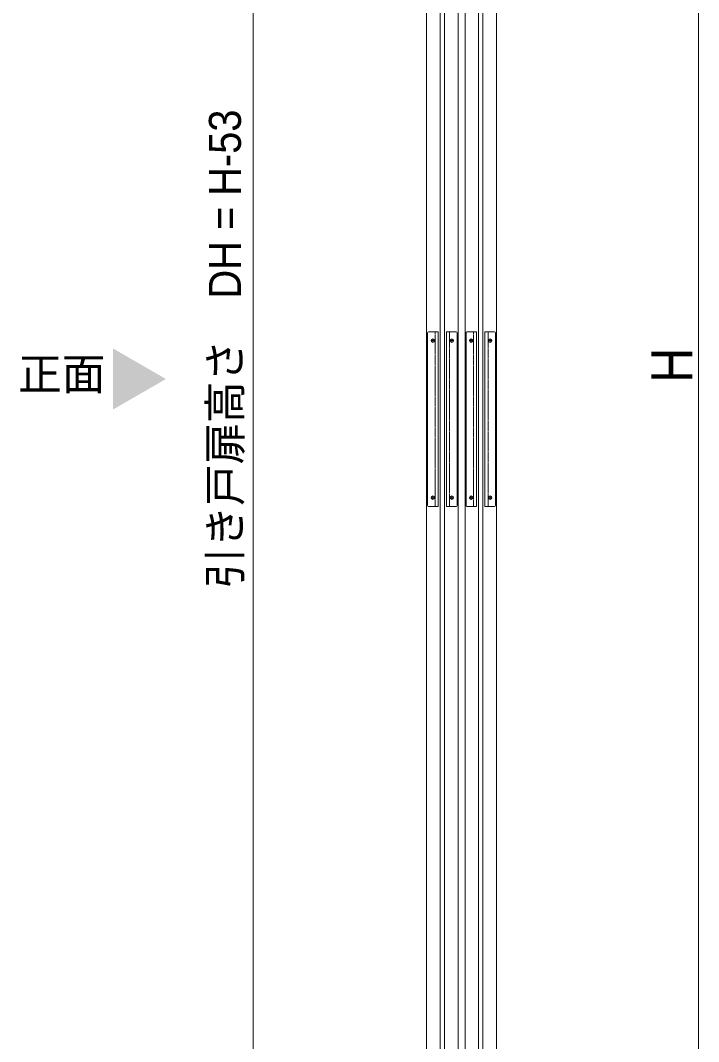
# Model space of a CAD drawing. Units: millimetres, scale not verified. Extents: x -6062 to 6062, y -3045 to 3045.
# Drawn here: x -1087 to -311, y -1600 to -430 of the extents above; entities that cross this region are included whole.
import ezdxf
from ezdxf.enums import TextEntityAlignment as Align

# ---------------------------------------------------------------- set-up
doc = ezdxf.new("R2010")
doc.units = ezdxf.units.MM
doc.header["$LTSCALE"] = 20
doc.linetypes.add('USER1', pattern=[2.91, 1.76, -0.4, 0.35, -0.4])
doc.linetypes.add('USER3', pattern=[1.11, 0.71, -0.4])
for name, color, linetype, lineweight in [('0-0_3一般', 7, 'Continuous', 15), ('0-1_2寸法-3', 7, 'Continuous', 15), ('0-2_2寸法-1', 7, 'Continuous', 15)]:
    doc.layers.add(name, color=color, linetype=linetype, lineweight=lineweight)
doc.styles.add('ＭＳ Ｐゴシック', font='')
doc.styles.get('ＭＳ Ｐゴシック').set_extended_font_data('MS PGothic')

# ---------------------------------------------------------------- blocks, each defined once
blk = doc.blocks.new('グループ-12')
at = {"layer": '0-0_3一般'}
for p, q in [((24189.3, -39710), (24189.3, 7190)), ((24909.3, 7190), (24909.3, -39710)), ((24499.3, -39220), (24499.3, 6620)), ((24599.3, 6620), (24599.3, -39220)), ((23332.3, -15760), (23332.3, -19720)), ((24006.3, -19720), (24006.3, -15760)), ((24212.3, -15760), (24212.3, -19720)), ((24452.3, -15740), (24232.3, -15740)), ((24452.3, -19740), (24452.3, -15740)), ((24646.3, -15740), (24646.3, -19740)), ((24866.3, -15740), (24646.3, -15740)), ((24886.3, -19720), (24886.3, -15760)), ((24232.3, -19740), (24452.3, -19740)), ((24646.3, -19740), (24866.3, -19740))]:
    blk.add_line(p, q, dxfattribs=at)
at = {"layer": '0-0_3一般', "linetype": 'USER1'}
for p, q in [((23452.3, -15984), (23452.3, -15896)), ((23886.3, -15896), (23886.3, -15984)), ((24332.3, -15984), (24332.3, -15896)), ((24766.3, -15896), (24766.3, -15984)), ((23408.3, -15940), (23496.3, -15940)), ((23842.3, -15940), (23930.3, -15940)), ((24288.3, -15940), (24376.3, -15940)), ((24722.3, -15940), (24810.3, -15940)), ((23408.3, -19540), (23496.3, -19540)), ((23452.3, -19584), (23452.3, -19496)), ((23842.3, -19540), (23930.3, -19540)), ((23886.3, -19496), (23886.3, -19584)), ((24288.3, -19540), (24376.3, -19540)), ((24332.3, -19584), (24332.3, -19496)), ((24722.3, -19540), (24810.3, -19540)), ((24766.3, -19496), (24766.3, -19584))]:
    blk.add_line(p, q, dxfattribs=at)
at = {"layer": '0-0_3一般', "linetype": 'USER3'}
for p, q in [((23502.3, -19740), (23502.3, -15740)), ((23836.3, -15740), (23836.3, -19740)), ((24382.3, -19740), (24382.3, -15740)), ((24716.3, -15740), (24716.3, -19740))]:
    blk.add_line(p, q, dxfattribs=at)
at = {"layer": '0-0_3一般'}
for points in [[(23309.3, 7190), (24029.3, 7190), (24029.3, -39710), (23309.3, -39710)], [(23719.3, 6620), (23719.3, -39220), (23619.3, -39220), (23619.3, 6620)]]:
    blk.add_lwpolyline(points, close=True, dxfattribs=at)
for points in [[(23352.3, -19740), (23572.3, -19740), (23572.3, -15740), (23352.3, -15740)], [(23986.3, -15740), (23766.3, -15740), (23766.3, -19740), (23986.3, -19740)]]:
    blk.add_lwpolyline(points, dxfattribs=at)
for centre in [(23452.3, -15940), (23886.3, -15940), (24332.3, -15940), (24766.3, -15940), (23452.3, -19540), (23886.3, -19540), (24332.3, -19540), (24766.3, -19540)]:
    blk.add_circle(centre, 40, dxfattribs=at)
for centre, start, end in [((23352.3, -15760), 90, 180), ((23986.3, -15760), 0, 90), ((24232.3, -15760), 90, 180), ((24866.3, -15760), 0, 90), ((23352.3, -19720), 180, 270), ((23986.3, -19720), 270, 0), ((24232.3, -19720), 180, 270), ((24866.3, -19720), 270, 0)]:
    blk.add_arc(centre, 20, start, end, dxfattribs=at)

msp = doc.modelspace()

# ---------------------------------------------------------------- linework, layer by layer
at = {"layer": '0-1_2寸法-3'}
msp.add_solid([(-981.28, -805.93), (-920.54, -841), (-981.28, -876.07)], dxfattribs=at)
at = {"layer": '0-2_2寸法-1'}
for p, q in [((-820.54, 346.79), (-820.54, -1974.79)), ((-310.56, -1987.29), (-310.56, 337.29))]:
    msp.add_line(p, q, dxfattribs=at)

# ---------------------------------------------------------------- block references
at = {"layer": '0-0_3一般', "xscale": 0.05, "yscale": 0.05}
msp.add_blockref('グループ-12', (-1787.5, 0), dxfattribs=at)

# ---------------------------------------------------------------- texts
at = {"layer": '0-1_2寸法-3', "style": 'ＭＳ Ｐゴシック'}
msp.add_text('正面', height=36.66, dxfattribs=at).set_placement((-1089.76, -864.58), align=Align.BOTTOM_LEFT)
at = {"layer": '0-2_2寸法-1', "style": 'ＭＳ Ｐゴシック'}
for s, height, width, p in [('引き戸扉高さ\u3000DH = H-53', 36.66, 0.95, (-823.65, -1081.33)), ('H', 47.17, 0.9, (-303.49, -845.25))]:
    msp.add_text(s, height=height, rotation=90, dxfattribs=dict(at, width=width)).set_placement(p, align=Align.BOTTOM_LEFT)

doc.saveas('drawing.dxf')
